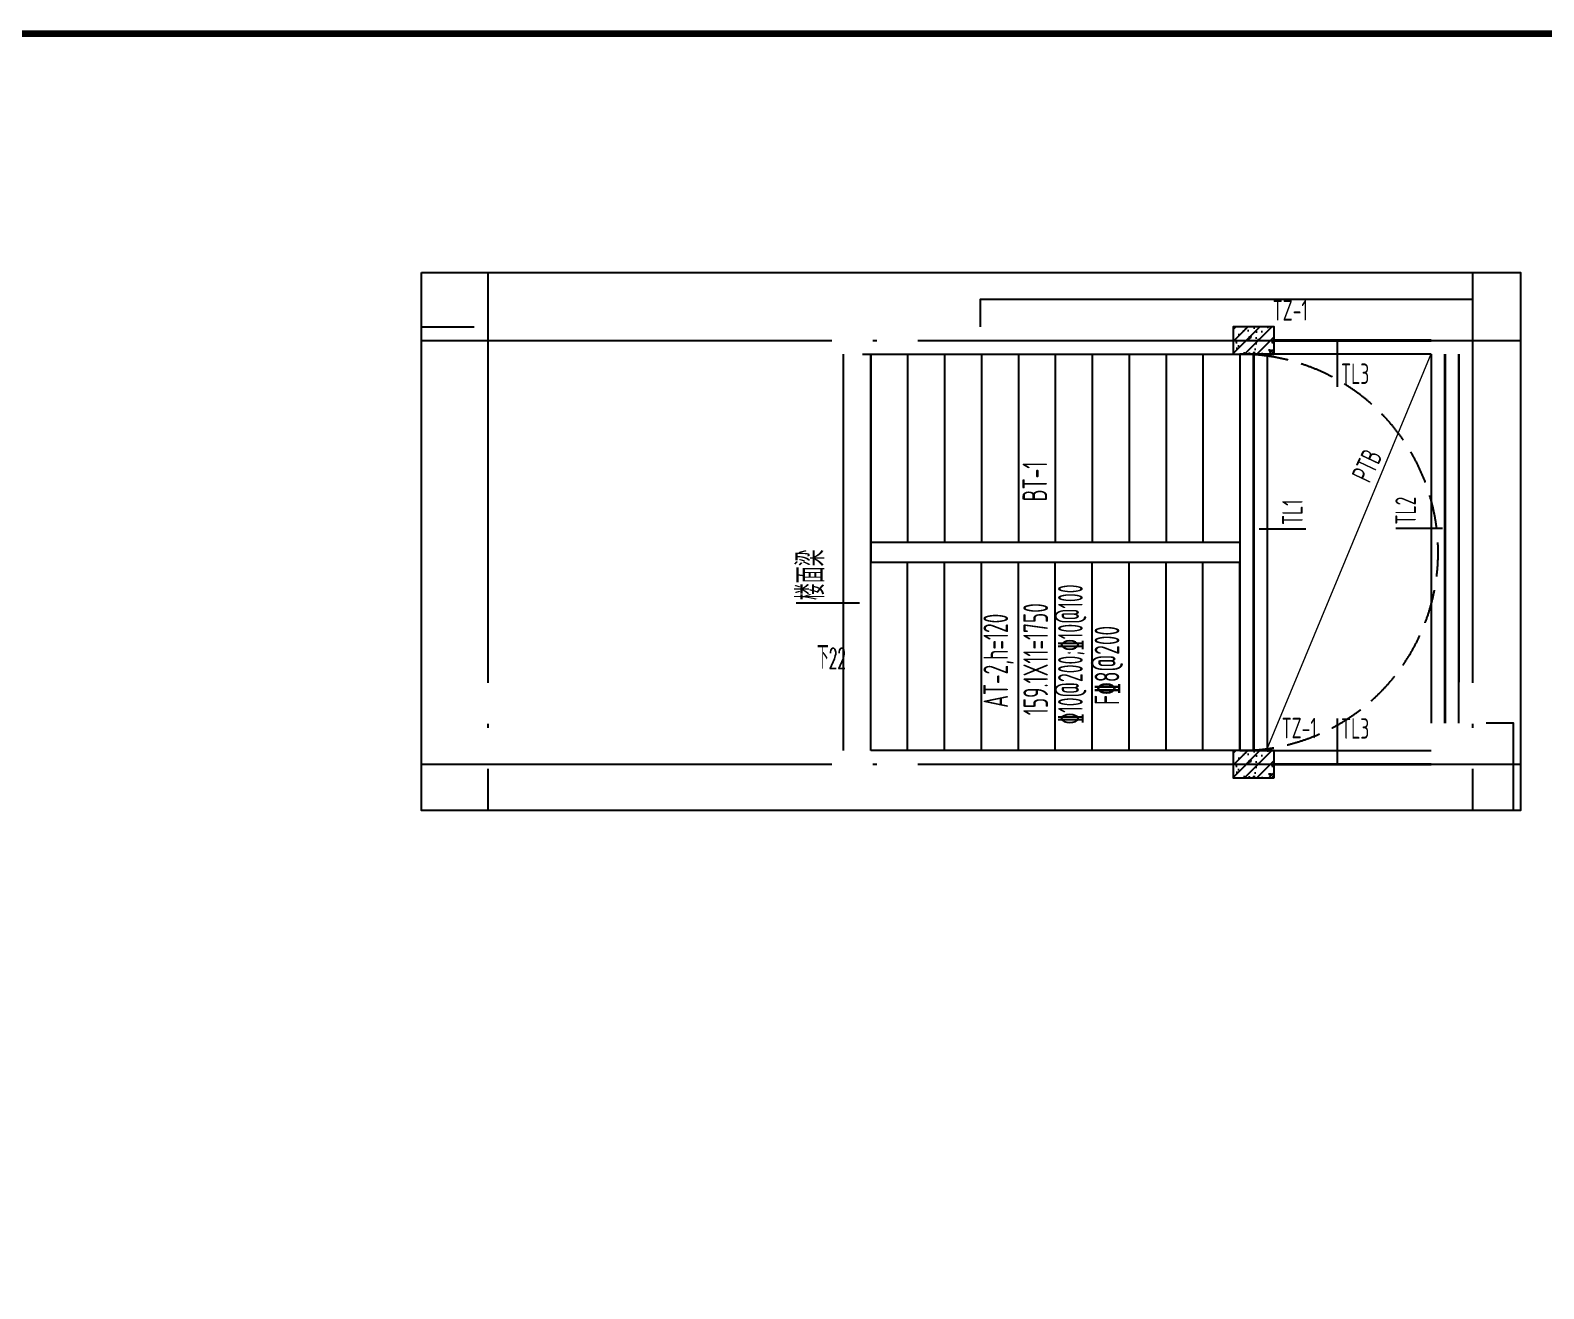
# Model space of a CAD drawing. Extents: x 2506385 to 2810062, y -487803 to -193521.
# Drawn here: x 2788298 to 2799367, y -459719 to -450514 of the extents above; entities that cross this region are included whole.
import ezdxf

# ---------------------------------------------------------------- set-up
doc = ezdxf.new("R2010")
doc.units = 0
doc.header["$LTSCALE"] = 1000
doc.header["$MEASUREMENT"] = 0
doc.linetypes.add('DASH', pattern=[0.35, 0.25, -0.1])
doc.linetypes.add('DOTE', pattern=[2.42, 2, -0.2, 0.02, -0.2])
for name, color, linetype in [('201', 7, 'Continuous'), ('2106', 2, 'Continuous'), ('DIM_SYMB', 3, 'Continuous'), ('DOTE', 252, 'DOTE'), ('PUB_TITLE', 4, 'Continuous'), ('STAIR', 2, 'Continuous'), ('TEXT', 7, 'Continuous'), ('WALL', 30, 'Continuous'), ('梁集中标注', 2, 'Continuous')]:
    doc.layers.add(name, color=color, linetype=linetype)
doc.layers.add('查找字符', color=1, linetype='ByLayer', lineweight=18)
doc.styles.add('_TCH_DIM', font='SIMPLEX.shx', dxfattribs={"width": 0.7, "bigfont": 'GBCBIG.shx'})
doc.styles.add('tssd', font='tssdeng.shx', dxfattribs={"width": 0.7, "height": 3, "bigfont": '1hztxt.shx'})
doc.styles.add('TSSD_REIN', font='TSSDENG', dxfattribs={"width": 0.8, "bigfont": 'TSSDCHN'})

msp = doc.modelspace()

# ---------------------------------------------------------------- hatches: boundary and pattern name
at = {"layer": '201'}
h = msp.add_hatch(dxfattribs=at)
h.set_pattern_fill('钢筋混凝土', color=256, scale=25, style=0)
h.set_pattern_definition([(45, (2743080.25, -386066.824), (-44.194174, 44.194174), []), (50, (2743080.25, -386066.82), (179.31505, -15.68803), [18.75, -206.25]), (355, (2743080.25, -386066.82), (-34.68783, 188.04803), [15, -165]), (100.4514, (2743095.2, -386068.13), (144.62735, 172.3599), [15.93505, -175.28553]), (46.1842, (2743080.25, -386016.82), (266.81026, -41.37975), [28.125, -309.375]), (96.6356, (2743102.49, -386020.27), (233.6657, 243.5295), [23.9026, -262.92825]), (351.1842, (2743080.25, -386016.82), (233.6655, 243.52965), [22.5, -247.5]), (21, (2743105.25, -386029.32), (149.22676, -100.65472), [18.75, -206.25]), (326, (2743105.25, -386029.32), (60.82883, 181.2875), [15, -165]), (71.4514, (2743117.69, -386037.71), (210.05566, 80.63262), [15.93505, -175.28553]), (37.5, (2743080.25, -386066.824), (3.039964, 83.223463), [0, -163, 0, -167.5, 0, -165.625]), (7.5, (2743080.25, -386066.82), (65.76738, 98.60293), [0, -95.5, 0, -159.25, 0, -63.125]), (327.5, (2743024.5, -386066.824), (133.45561, -5.63872), [0, -62.5, 0, -195, 0, -258.75]), (317.5, (2742999.5, -386066.82), (145.79654, 25.02625), [0, -81.25, 0, -129.5, 0, -183.75])])
h.paths.add_polyline_path([(2797395.2, -452882.7), (2797095.2, -452882.7), (2797095.2, -452682.7), (2797395.2, -452682.7)])
h = msp.add_hatch(dxfattribs=at)
h.set_pattern_fill('钢筋混凝土', color=256, scale=25, style=0)
h.set_pattern_definition([(45, (2743080.25, -389166.824), (-44.194174, 44.194174), []), (50, (2743080.25, -389166.82), (179.31505, -15.68803), [18.75, -206.25]), (355, (2743080.25, -389166.82), (-34.68783, 188.04803), [15, -165]), (100.4514, (2743095.2, -389168.13), (144.62735, 172.3599), [15.93505, -175.28553]), (46.1842, (2743080.25, -389116.82), (266.81026, -41.37975), [28.125, -309.375]), (96.6356, (2743102.49, -389120.27), (233.6657, 243.5295), [23.9026, -262.92825]), (351.1842, (2743080.25, -389116.82), (233.6655, 243.52965), [22.5, -247.5]), (21, (2743105.25, -389129.32), (149.22676, -100.65472), [18.75, -206.25]), (326, (2743105.25, -389129.32), (60.82883, 181.2875), [15, -165]), (71.4514, (2743117.69, -389137.71), (210.05566, 80.63262), [15.93505, -175.28553]), (37.5, (2743080.25, -389166.824), (3.039964, 83.223463), [0, -163, 0, -167.5, 0, -165.625]), (7.5, (2743080.25, -389166.82), (65.76738, 98.60293), [0, -95.5, 0, -159.25, 0, -63.125]), (327.5, (2743024.5, -389166.824), (133.45561, -5.63872), [0, -62.5, 0, -195, 0, -258.75]), (317.5, (2742999.5, -389166.82), (145.79654, 25.02625), [0, -81.25, 0, -129.5, 0, -183.75])])
h.paths.add_polyline_path([(2797395.2, -455982.7), (2797095.2, -455982.7), (2797095.2, -455782.7), (2797395.2, -455782.7)])

# ---------------------------------------------------------------- linework, layer by layer
at = {"linetype": 'ByBlock'}
msp.add_lwpolyline([(2791159.7, -452286.2), (2799198.2, -452286.2), (2799198.2, -456219.7), (2791159.7, -456219.7)], close=True, dxfattribs=at)
for points in [[(2791645.2, -452286.2), (2791645.2, -452482.7)], [(2791159.7, -452682.7), (2791545.2, -452682.7)]]:
    msp.add_lwpolyline(points, dxfattribs=at)
at = {"color": 251, "linetype": 'DASH'}
msp.add_arc((2797145.2, -454332.7), 1450, 269.9996, 90.0004, dxfattribs=at)
at = {"layer": '201'}
for points in [[(2797395.2, -452882.7), (2797395.2, -452682.7), (2797095.2, -452682.7), (2797095.2, -452882.7)], [(2797395.2, -455982.7), (2797395.2, -455782.7), (2797095.2, -455782.7), (2797095.2, -455982.7)]]:
    msp.add_lwpolyline(points, close=True, dxfattribs=at)
at = {"layer": '2106', "linetype": 'DASH', "const_width": 20}
for points in [[(2798545.2, -452782.7), (2797395.2, -452782.7)], [(2797245.2, -455782.7), (2797245.2, -452882.7)], [(2798645.2, -455582.7), (2798645.2, -452882.7)], [(2798645.2, -455482.7), (2798645.2, -452882.7)], [(2798545.2, -455882.7), (2797395.2, -455882.7)]]:
    msp.add_lwpolyline(points, dxfattribs=at)
at = {"layer": 'DIM_SYMB', "linetype": 'ByBlock'}
msp.add_lwpolyline([(2794310.2, -455095.2, 0, 0, 0), (2797945.2, -455095.2, 0, 0, 0), (2797945.2, -453570.2, 0, 0, 0), (2794730.2, -453570.2, 40, 0, 0), (2794580.2, -453570.2, 0, 0, 0)], format="xyseb", dxfattribs=at)
at = {"layer": 'DOTE', "ltscale": 1.5}
for p, q in [((2791645.2, -452286.2), (2791645.2, -456219.7)), ((2798845.2, -452286.2), (2798845.2, -456219.7)), ((2791159.7, -452782.7), (2799198.2, -452782.7)), ((2791159.7, -455882.7), (2799198.2, -455882.7))]:
    msp.add_line(p, q, dxfattribs=at)
at = {"layer": 'PUB_TITLE', "linetype": 'ByBlock', "const_width": 50}
msp.add_lwpolyline([(2769311.7, -470538.7), (2804711.7, -470538.7), (2804711.7, -450538.7), (2769311.7, -450538.7)], close=True, dxfattribs=at)
at = {"layer": 'STAIR', "linetype": 'ByBlock'}
for p, q in [((2794245.2, -455782.7), (2794245.2, -452882.7)), ((2794385.2, -452882.7), (2794445.2, -452882.7)), ((2794445.2, -452882.7), (2797145.2, -452882.7)), ((2794445.2, -452882.7), (2794445.2, -454197.7)), ((2794445.2, -454407.7), (2794445.2, -452882.7)), ((2794715.2, -452882.7), (2794715.2, -454257.7)), ((2794985.2, -452882.7), (2794985.2, -454257.7)), ((2795255.2, -452882.7), (2795255.2, -454257.7)), ((2795525.2, -452882.7), (2795525.2, -454257.7)), ((2795795.2, -452882.7), (2795795.2, -454257.7)), ((2796065.2, -452882.7), (2796065.2, -454257.7)), ((2796335.2, -452882.7), (2796335.2, -454257.7)), ((2796605.2, -452882.7), (2796605.2, -454257.7)), ((2796875.2, -452882.7), (2796875.2, -454257.7)), ((2797145.2, -452882.7), (2797145.2, -454257.7)), ((2798545.2, -452882.7), (2797145.2, -452882.7)), ((2797145.2, -452882.7), (2797145.2, -454257.7)), ((2797345.2, -452882.7), (2797345.2, -455782.7)), ((2798745.2, -455582.7), (2798745.2, -452882.7)), ((2794445.2, -454197.7), (2794445.2, -454257.7)), ((2794445.2, -454197.7), (2794445.2, -454257.7)), ((2794445.2, -454257.7), (2797145.2, -454257.7)), ((2794445.2, -454257.7), (2797145.2, -454257.7)), ((2794445.2, -454257.7), (2794445.2, -454407.7)), ((2797145.2, -454257.7), (2797145.2, -454407.7)), ((2797145.2, -454257.7), (2797145.2, -454407.7)), ((2794445.2, -455782.7), (2794445.2, -454407.7)), ((2797145.2, -454407.7), (2794445.2, -454407.7)), ((2797145.2, -454407.7), (2794445.2, -454407.7)), ((2794715.2, -455782.7), (2794715.2, -454407.7)), ((2794985.2, -455782.7), (2794985.2, -454407.7)), ((2795255.2, -455782.7), (2795255.2, -454407.7)), ((2795525.2, -455782.7), (2795525.2, -454407.7)), ((2795795.2, -455782.7), (2795795.2, -454407.7)), ((2796065.2, -455782.7), (2796065.2, -454407.7)), ((2796335.2, -455782.7), (2796335.2, -454407.7)), ((2796605.2, -455782.7), (2796605.2, -454407.7)), ((2796875.2, -455782.7), (2796875.2, -454407.7)), ((2797145.2, -455782.7), (2797145.2, -454407.7)), ((2797145.2, -454407.7), (2797145.2, -455782.7)), ((2797145.2, -455782.7), (2794445.2, -455782.7)), ((2797145.2, -455782.7), (2798545.2, -455782.7))]:
    msp.add_line(p, q, dxfattribs=at)
at = {"layer": 'STAIR'}
for p, q in [((2797345.2, -452882.7), (2797345.2, -455482.7)), ((2798545.2, -452882.7), (2798545.2, -455582.7)), ((2798545.2, -452882.7), (2798545.2, -455482.7)), ((2798745.2, -452882.7), (2798745.2, -455282.7))]:
    msp.add_line(p, q, dxfattribs=at)
at = {"layer": 'WALL', "linetype": 'ByBlock'}
for points in [[(2798845.2, -452482.7), (2795245.2, -452482.7), (2795245.2, -452682.7)], [(2799145.2, -456219.7), (2799145.2, -455582.7), (2798945.2, -455582.7)]]:
    msp.add_lwpolyline(points, dxfattribs=at)
at = {"layer": '查找字符', "linetype": 'ByBlock'}
msp.add_line((2797345.2, -455768.9), (2798545.2, -452881), dxfattribs=at)
at = {"layer": '梁集中标注', "color": 2}
for p, q in [((2797859.8, -453122.8), (2797859.8, -452787.8)), ((2798627.7, -454159.1), (2798285, -454159.1)), ((2797628.1, -454162), (2797285.4, -454162)), ((2793899.5, -454702.9), (2794363.7, -454702.9)), ((2797859.8, -455882.7), (2797859.8, -455547.7))]:
    msp.add_line(p, q, dxfattribs=at)

# ---------------------------------------------------------------- texts
at = {"layer": 'DIM_SYMB', "color": 7, "linetype": 'ByBlock', "style": '_TCH_DIM'}
for s, height, width, p in [('下', 168.8, 0.7, (2794052.7, -455182.7)), ('22', 148.75, 0.494118, (2794138.7, -455182.7))]:
    msp.add_text(s, height=height, dxfattribs=dict(at, width=width)).set_placement(p)
at = {"layer": 'TEXT', "color": 6, "style": 'tssd'}
for s, width, p in [('BT-1', 0.6, (2795735.1, -453959.7)), ('%%13210@200;%%13210@100', 0.55, (2795995.5, -455590.6)), ('159.1X11=1750', 0.6, (2795741.4, -455523.9)), ('AT-2,h=120', 0.6, (2795449.6, -455469.3)), ('F%%1328@200', 0.6, (2796263.2, -455448.4))]:
    msp.add_text(s, height=180, rotation=90, dxfattribs=dict(at, width=width)).set_placement(p)
at = {"layer": '梁集中标注', "color": 6, "style": 'TSSD_REIN', "width": 0.65}
for p in [(2797385.1, -452637.3), (2797450.6, -455692.8)]:
    msp.add_text('TZ-1', height=150, dxfattribs=at).set_placement(p)
at = {"layer": '梁集中标注', "color": 90, "style": 'TSSD_REIN', "width": 0.65}
for p in [(2797885.5, -453101.6), (2797885.5, -455696)]:
    msp.add_text('TL3', height=150, dxfattribs=at).set_placement(p)
for s, rotation, p in [('PTB', 64.73997, (2798093.6, -453832.9, 0)), ('TL2', 90, (2798432.3, -454129.1)), ('TL1', 90, (2797604.7, -454132))]:
    msp.add_text(s, height=150, rotation=rotation, dxfattribs=at).set_placement(p)
at = {"layer": '梁集中标注', "color": 6, "style": 'TSSD_REIN', "width": 0.65}
msp.add_text('楼面梁', height=200, rotation=90, dxfattribs=at).set_placement((2794105.2, -454681.9))

doc.saveas('drawing.dxf')
